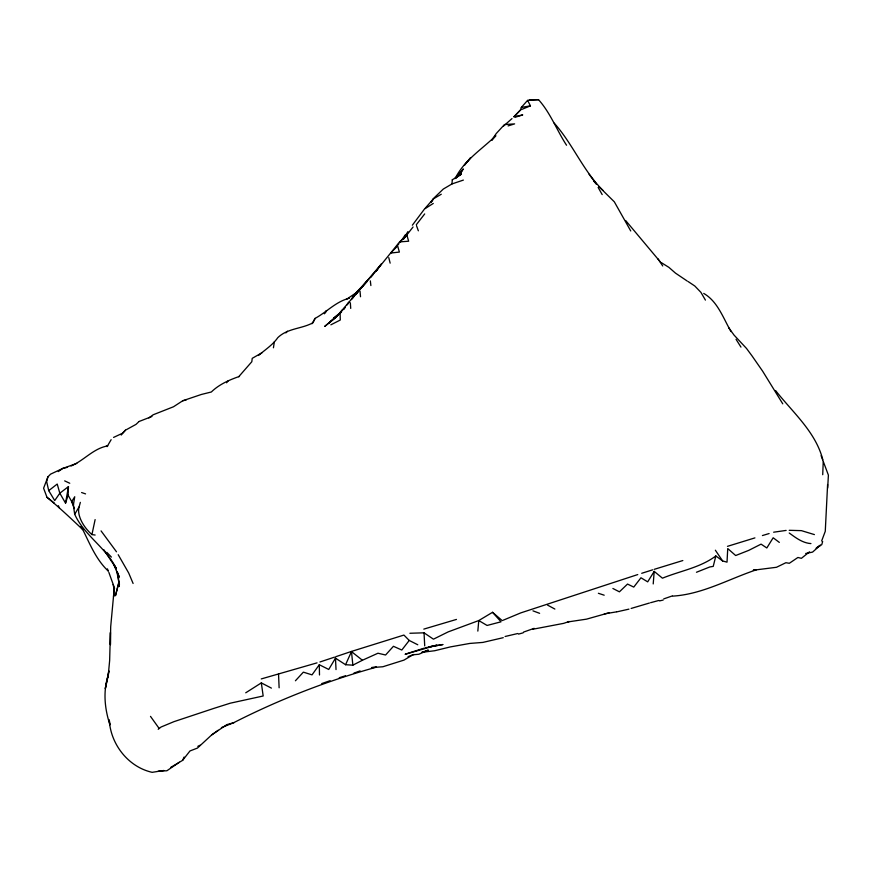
<?xml version="1.0" encoding="UTF-8"?>
<svg xmlns="http://www.w3.org/2000/svg" width="872" height="872" viewBox="0 0 872 872"><rect width="100%" height="100%" fill="white"/><g stroke="black" fill="none" stroke-linecap="round" stroke-linejoin="round"><path stroke-width="1.31" d="M827.604 484.516L825.272 531.31L821.642 541M48.734 490.642L57.225 484.047L59.819 493.214L65.542 503.155L68.103 495.165L68.452 486.598L59.819 493.214L54.718 500.583L48.734 490.642L46.652 481.649L47.916 476.842L50.587 474.15L62.642 468.493L67.536 467.272M822.721 474.706L823.223 461.975M114.025 588.774L113.6 596.513L114.025 588.774L113.131 584.502M119.41 583.924L119.257 586.529L118.08 574.125L118.886 576.414M431.041 202.304L433.983 198.009L443.292 189.06L452.001 183.927L452.263 179.839M113.731 594.017L110.69 626.739L110.384 644.55M653.215 583.935L654.207 571.389L662.448 578.191C680.313 570.855 700.031 567.781 715.847 555.965L722.626 560.958L727.019 562.157L727.739 548.553L735.674 555.529L748.765 550.363L761.082 544.139L766.826 547.965L773.17 537.773L779.339 542.406M477.834 631.099L478.772 620.559L492.549 612.308L502.228 620.624M827.67 488.037L828.4 475.142L821.097 455.653M273.427 347.786L274.353 341.802M461.103 174.324L461.561 171.424L454.933 178.597L461.103 174.324L452.306 179.785M65.542 503.155L68.452 486.598M95.124 535.037L91.931 534.58L95.124 519.603M119.039 581.33L115.442 595.75L118.908 582.736L116.826 571.247M715.847 555.965L713.231 566.386L709.808 566.953L696.466 572.261M119.202 577.526L113.785 564.544L116.358 568.686C106.166 547.605 84.159 535.397 74.698 514.262L79.156 506.785L80.344 502.381M822.656 541.49L821.762 544.662L816.072 548.226M566.549 145.232C556.794 130.31 550.526 113 538.525 99.67L527.702 100.226L521.347 107.398L520.497 109.861L513.946 116.772L520.519 110.046M47.916 476.842L43.6 488.222L46.979 497.291C59.514 507.668 71.057 518.589 82.796 529.642C89.969 544.139 96.138 559.693 108.379 571.193L107.409 568.849M170.618 767.458L182.619 760.351L184.101 757.049M295.423 680.77L303.358 672.149L312.023 674.863L319.305 664.726L328.722 669.467L335.48 658.175L345.563 664.715L351.481 651.591L362.414 660.257L377.968 653.226L385.588 655.003L393.425 646.294L401.807 650.032L409.23 640.451L417.775 644.768M349.498 298.202C336.047 301.407 326.858 312.013 315.108 318.378L312.961 322.793C301.581 328.973 287.629 328.166 277.852 337.595C272.674 345.04 265.143 349.672 258.526 355.482M312.034 323.697L315.108 318.378M325.332 312.699L326.564 310.574L324.33 313.822M107.093 446.617L111.136 439.684M455.271 178.335C464.264 160.143 481.791 149.428 495.852 135.683L491.873 140.229M503.547 126.048L511.984 118.603M403.387 239.015L407.943 231.614M654.207 571.389L647.689 581.853L640.964 577.776L633.759 587.096L627.524 584.066L619.414 591.826L612.896 588.48M400.292 242.285L405.262 234.862M158.214 729.297L161.004 727.041L173.953 721.656L213.923 708.369L230.273 703.192L263.17 695.998L261.328 682.896L245.73 692.804M412.358 225.194L424.457 209.062L433.264 203.427M491.819 140.054L496.212 133.569L504.463 124.565L514.622 123.879L508.082 125.917M431.106 202.206L433.384 198.881L441.276 194.227M403.583 239.102L413.066 226.982M346.762 305.178L349.018 302.192L347.427 304.284M345.04 307.413L343.448 309.505L345.04 307.533M352.495 296.262L357.357 292.098L377.696 269.132L375.963 271.159L390.612 253.054L397.654 245.959L399.376 252.073L390.612 253.054M375.897 271.127L381.326 264.042L336.995 316.22L324.776 326.368L336.995 316.22L342.914 309.505L335.993 317.092L328.515 323.501L339.23 313.571L333.464 318.378L341.497 312.143M416.304 224.736L424.686 213.934M457.233 176.842L463.359 168.983L456.252 177.943M182.619 760.351L189.976 750.956L197.443 748.078L211.689 734.911L218.153 730.289M390.874 252.804L399.594 241.882L406.93 235.211M457.015 177.005L461.561 171.424M226.589 382.786L228.17 380.868M351.416 299.521L353.814 296.633M355.416 294.703L358.61 290.856L355.275 294.692M370.753 277.242L373.358 274.2M121.208 435.052L125.448 430.19L136.01 424.381L139.04 421.514M238.721 376.715L251.812 361.738L252.226 358.338L261.992 352.746M425.231 208.201L433.384 198.881M356.027 293.875L359.297 290.147M360.114 289.21L367.428 280.882L354.512 294.376L367.385 281.035M397.196 245.653L398.929 243.724M285.853 332.886L287.444 331.218M125.448 430.19L122.396 433.297L113.578 437.417M234.132 722.561L226.818 724.643L211.689 734.911M355.078 294.038L357.793 291.706L346.522 299.292M809.543 551.802L801.412 558.32L797.913 557.481L789.324 563.29L785.89 562.713L776.494 567.28L753.364 570.212M148.872 417.95L153.243 414.745L173.495 406.766L182.76 400.749L201.388 394.46L211.329 391.997C219.046 384.454 229.358 379.854 239.495 376.399M58.282 471.599L62.697 468.46M179.414 762.237L166.89 770.761L158.17 771.23M817.086 547.387L820.421 545.163L812.573 552.096L805.695 553.491M71.068 466.019C84.028 460.503 93.489 448.295 107.746 445.908L106.035 446.442M345.563 664.715L352.866 665.162L362.414 660.257M330.859 324.82L340.287 320.035L340.113 313.876M234.208 722.43C279.825 699.257 327.654 680.661 376.442 667.156L371.505 667.603L382.852 666.753L403.987 660.104L412.881 654.796L418.854 654.251L428.316 650.098L421.972 652.321L434.714 650.73L450.344 646.915L469.779 643.438L482.87 642.413L503.264 637.672M197.813 746.334L200.091 745.244M503.1 620.254L520.758 612.896L637.748 574.572M521.314 109.6L530.438 105.861L527.8 100.76M221.401 727.619L233.958 722.626M139.171 421.449L151.902 416.5M409.862 652.703L423.879 648.234M408.052 656.638L413.971 654.447M62.784 468.438L76.812 463.37M353.923 673.119L360.103 670.884M523.571 632.08L534.144 628.341M321.703 683.604L330.085 680.683M663.756 598.89L672.388 595.892M409.535 652.801L405.099 654.305L436.905 645.117L428.337 647.068L442.78 644.55L428.337 647.068M452.001 183.927L463.381 180.09M335.709 656.736L351.372 651.46M319.959 661.979L334.477 657.161M609.07 612.787L586.507 619.153L567.89 621.932L569.198 621.474L563.715 623.349L532.988 629.213M456.459 619.425L423.803 629.115M641.705 573.296L652.757 569.808M654.294 569.318L682.831 560.543M754.923 537.893L727.477 546.341M339.263 677.718L345.432 675.8M628.941 609.136L616.798 611.872M631.132 608.449L649.422 603.032M351.492 651.417L403.932 635.067L409.23 640.451M515.276 117.219L522.731 114.919L513.946 116.772M762.422 535.561L769.115 533.544M317.027 662.862L261.262 678.928M518.524 634.108L523.156 632.821M421.972 652.321L424.086 651.744M650.588 602.705L658.774 600.481M424.991 647.94L427.226 647.362M505.095 636.495L517.772 633.519M659.559 600.917L663.167 600.045M182.76 400.749L186.063 400.052M773.638 532.203L786.141 530.416M521.347 107.398L530.438 105.861M604.351 613.888L616.242 611.904M163.849 770.488L152.153 772.33C128.228 766.979 110.668 744.274 109.283 720.185M672.944 596.11C702.429 594.235 728.6 579.106 756.144 569.885L753.473 570.146M399.594 241.882L408.652 241.217L406.952 235.418M409.884 633.268L424.043 632.821L433.449 639.176L448.164 631.895L478.772 620.559L487.077 625.453L501.04 621.812L492.549 612.308M529.729 99.844L538.525 99.67M789.215 530.307L801.433 530.645L814.415 534.601M810.938 543.583C802.632 543.06 795.7 537.73 789.236 533.01M598.377 593.287L604.187 595.194M81.597 492.538L85.554 493.89M532.956 610.847L539.615 613.321M703.737 293.417C717.776 301.516 723.248 318.236 731.03 331.611M64.659 480.875L69.76 483.252M261.328 682.896L271.41 688.117M547.54 605.092L554.875 609.059M661.238 262.592L668.889 267.355L675.451 273.1L687.18 281.013M688.128 281.547L694.821 286.016L700.924 292.371L705.426 300.099M46.979 497.291L54.14 502.97M599.075 186.782L614.335 201.835L630.739 230.96M554.221 123.148C572.795 143.935 583.15 170.836 602.988 190.401M106.798 552.325L111.376 557.066M593.559 180.896L596.23 183.959M625.627 220.507L660.551 262.178M775.546 390.514C792.692 412.402 815.658 431.782 822.797 459.708M80.562 526.732L82.796 529.642M589.08 174.291L596.317 183.905M116.477 551.791L101.065 530.895M728.72 327.709L733.995 335.044L746.508 348.44L752.002 355.863L762.662 371.21L782.762 403.834M150.496 716.37L158.955 728.196M103.812 549.676L116.358 568.686M715.367 550.21L722.626 560.958M657.957 258.81L662.731 265.971M736.033 339.284L740.96 347.1M73.651 505.062L68.103 495.165M118.2 554.701L128.718 573.057L133.1 583.477M598.148 187.458L602.181 194.587M58.337 505.673L59.481 508.114M74.48 508.627L71.657 501.673L74.73 496.746L73.346 505.291L74.698 514.262M108.847 572.392L114.614 588.327M416.511 225.685L418.353 230.808M117.611 572.446L118.865 576.196M388.77 257.622L390.144 263.148M109.305 720.098L109.948 724.806C104.684 708.882 102.852 691.202 108.335 675.059L105.305 688.64L108.88 670.851L108.084 677.086L109.643 660.573L110.417 632.516L110.461 644.572M370.338 280.882L370.873 285.547M351.481 651.591L352.866 665.162M360.005 291.008L360.518 296.742M350.337 302.769L350.718 308.416M424.043 632.821L424.708 645.88M335.48 658.175L336.025 669.587M278.528 674.045L279.127 687.779M319.305 664.726L319.49 674.983M91.931 534.58A25.615 14.007 46.8 0 1 79.156 506.785M470.618 157.734L464.351 165.288L470.618 157.734M353.607 296.622L351.939 298.54L353.574 296.676"/></g></svg>
